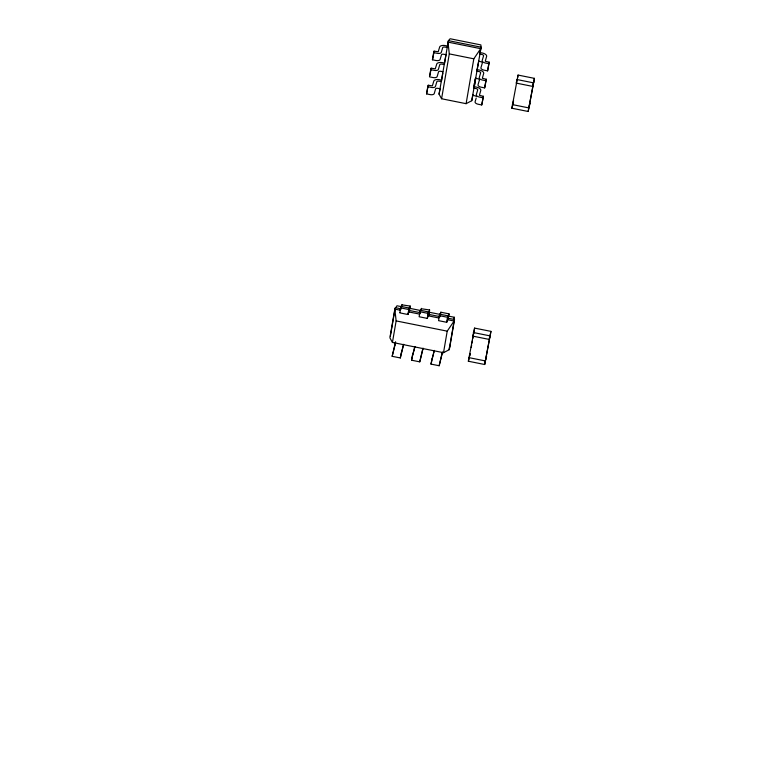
<?xml version="1.0" encoding="UTF-8"?>
<svg xmlns="http://www.w3.org/2000/svg" width="775" height="775" viewBox="0 0 775 775"><rect width="100%" height="100%" fill="white"/><g stroke="black" fill="none" stroke-linecap="round" stroke-linejoin="round"><path stroke-width="1.16" d="M401.644 306.706L396.965 305.767L394.833 309.128L389.903 337.842L392.431 342.443L443.513 352.693L449.151 349.728L449.607 346.251M402.022 304.866L410.188 306.067L409.132 312.005L419.75 314.127M421.435 308.76L429.592 309.961L428.982 314.418L428.546 315.89L428.963 313.052L427.316 318.399L428.507 311.918L420.331 310.281L419.905 311.753L419.149 316.752L427.316 318.399M440.772 313.342L440.83 312.218L439.212 317.469M419.788 313.478L420.331 310.281M439.202 317.372L439.745 314.175L447.921 315.812L447.369 319.184L449.006 313.856L447.96 319.784L454.092 321.015L454.266 317.256L448.415 316.084M439.977 88.776L437.933 88.36A2.083 1.017 9.7 0 0 435.598 88.931L434.223 93.601A3.652 1.782 9.7 0 1 430.144 94.608L426.57 93.891L427.8 86.713L428.236 85.24L432.353 85.87L433.903 80.832A5.222 2.548 9.7 0 1 438.921 79.593L441.643 80.125L442.845 73.102M444.569 63.075L441.857 62.552A5.222 2.548 9.7 0 0 436.829 63.783L435.279 68.82L431.162 68.19L430.726 69.663L429.495 76.841L433.07 77.558A3.652 1.782 9.7 0 0 437.158 76.56L438.524 71.891A2.083 1.017 9.7 0 1 440.859 71.319L442.903 71.726M445.828 54.676L443.794 54.269A2.083 1.017 9.7 0 0 441.459 54.841L440.084 59.51A3.652 1.782 9.7 0 1 436.005 60.508L432.431 59.791L433.661 52.613L434.097 51.14L438.214 51.77L439.754 46.733A5.222 2.548 9.7 0 1 444.782 45.502L447.504 46.025L447.068 47.498L445.024 47.091A2.083 1.017 9.7 0 0 442.69 47.663L441.314 52.332A3.652 1.782 9.7 0 1 437.236 53.33L433.661 52.613M428.236 85.24L426.57 93.891M429.931 75.369L431.162 68.19M433.012 57.418L434.097 51.14M390.329 336.369L395.269 307.656L401.392 308.886M392.431 342.443L396.132 320.908L394.833 309.128L399.939 310.155M403.484 344.555L400.336 357.953L392.16 356.316L395.473 342.162M410.188 306.067L408.522 311.385L409.093 308.024L400.927 306.387L399.919 312.422M400.927 306.387L400.375 309.583L402.031 304.488M472.992 94.521L471.743 100.711L466.104 103.676L441.585 98.754L439.047 94.153L448.425 40.639L450.12 38.75L480.858 44.911L481.12 47.197L479.764 54.056L481.798 54.463A2.083 1.017 9.7 0 1 483.561 55.858L482.186 60.527A3.652 1.782 9.7 0 0 485.257 62.969L488.831 63.686L489.257 62.203L485.266 61.244L486.681 56.149A5.222 2.548 9.7 0 0 482.903 53.146L480.19 52.584M440.219 88.379L439.047 94.153M444.453 63.734L446.071 54.376M447.688 44.95L448.425 40.639L481.12 47.197L471.743 100.711M441.585 98.754L449.297 53.892L447.989 42.121L480.684 48.67L473.816 58.813L466.104 103.676M400.336 357.953L401.218 353.012M409.093 308.024L407.912 314.505L409.568 309.147L409.132 312.005M423.121 348.169L419.75 361.847L411.573 360.21L412.455 355.27M419.75 361.847L422.898 348.45M428.507 311.918L427.945 315.212L429.592 309.961M473.825 85.88L474.222 83.535M474.629 81.191L475.027 78.856M474.203 87.439L475.831 77.994M477.264 69.634L479.967 70.196A5.222 2.548 9.7 0 1 483.745 73.199L482.341 78.294L486.332 79.253L485.896 80.726L482.321 80.009A3.652 1.782 9.7 0 1 479.25 77.578L480.626 72.908A2.083 1.017 9.7 0 0 478.873 71.513L476.828 71.106L478.776 60.857M442.535 352.063L439.163 365.742L430.987 364.105L434.136 350.697M439.745 314.175L438.553 320.647L446.729 322.293L448.386 316.927L447.96 319.784M476.189 98.067L475.094 101.796A3.652 1.782 9.7 0 0 478.165 104.237L481.74 104.954L483.406 96.303L479.405 95.344L480.82 90.239A5.222 2.548 9.7 0 0 477.042 87.246L474.339 86.684L473.903 88.156L475.947 88.563A2.083 1.017 9.7 0 1 477.7 89.958L476.325 94.628A3.652 1.782 9.7 0 0 479.396 97.059L482.97 97.776M479.396 80.087L478.02 84.756A3.652 1.782 9.7 0 0 481.091 87.188L484.666 87.904L485.896 80.726M478.524 61.235L480.568 61.642A2.083 1.017 9.7 0 1 482.321 63.037L480.946 67.706A3.652 1.782 9.7 0 0 484.017 70.147L487.591 70.864L488.831 63.686M483.406 96.303L481.74 104.954M486.332 79.253L484.666 87.904M489.257 62.203L487.591 70.864M439.163 365.742L442.302 352.344M447.921 315.812L446.729 322.293M443.513 352.693L447.214 331.157L454.092 321.015L449.151 349.728M453.859 319.61L454.266 317.256M449.587 348.256L454.518 319.542L448.396 318.312M468.352 361.228L474.581 328.096L490.933 331.371L484.695 364.512L468.352 361.228L469.33 357.914M511.829 108.209L518.058 75.068L534.411 78.352L528.172 111.484L511.829 108.209L512.798 104.887M469.805 355.909L470.115 354.117M471.239 347.549L471.636 345.282M472.023 343.015L472.411 340.748M472.798 338.481L473.186 336.214M473.583 333.948L473.971 331.681L472.663 336.108L489.015 339.382L490.313 334.965M474.126 330.789L474.581 328.096M513.127 103.782L513.438 101.99M517.603 77.762L518.058 75.068M484.695 364.512L490.933 331.371M528.172 111.484L534.411 78.352M412.688 354.94L411.573 360.21M395.676 341.969L394.998 345.059M412.6 355.338L414.722 346.803M401.373 353.012L403.707 344.274M414.945 346.532L414.402 348.953M434.358 350.416L433.816 352.848M432.062 358.98L430.987 364.105M394.872 345.553L392.16 356.316M414.286 349.448L412.717 354.853M433.583 353.768L432.121 358.748M432.431 59.791L432.857 58.319M441.643 80.125L441.207 81.598L439.163 81.181A2.083 1.017 9.7 0 0 436.829 81.763L435.463 86.422A3.652 1.782 9.7 0 1 431.375 87.43L427.8 86.713M419.808 313.575L421.387 308.353M517.303 79.157L516.14 83.08L532.493 86.364L533.791 81.937M512.585 104.131L512.44 104.615L528.792 107.899L530.09 103.472M512.924 102.978L513.602 100.682M469.108 357.149L468.962 357.643L485.315 360.918L486.613 356.5M469.447 356.006L470.125 353.71M449.297 53.892L473.816 58.813M444.133 64.548L442.099 64.141A2.083 1.017 9.7 0 0 439.764 64.712L438.388 69.382A3.652 1.782 9.7 0 1 434.31 70.38L430.726 69.663M516.76 79.496L533.103 82.77M475.598 78.285L477.642 78.692A2.083 1.017 9.7 0 1 479.347 79.68M472.663 95.335L474.707 95.742A2.083 1.017 9.7 0 1 476.218 96.449M440.83 312.218L449.006 313.856M409.83 308.343L420.35 310.455M428.536 312.102L440.229 314.447M400.491 307.859L408.667 309.496M419.905 311.753L428.071 313.391M439.309 315.648L447.485 317.285M409.568 310.523L420.176 312.654M428.43 314.311L440.219 316.675M427.994 315.783L438.602 317.915M399.735 312.858L407.912 314.505M473.283 332.514L489.626 335.798M396.132 320.908L447.214 331.157"/></g></svg>
